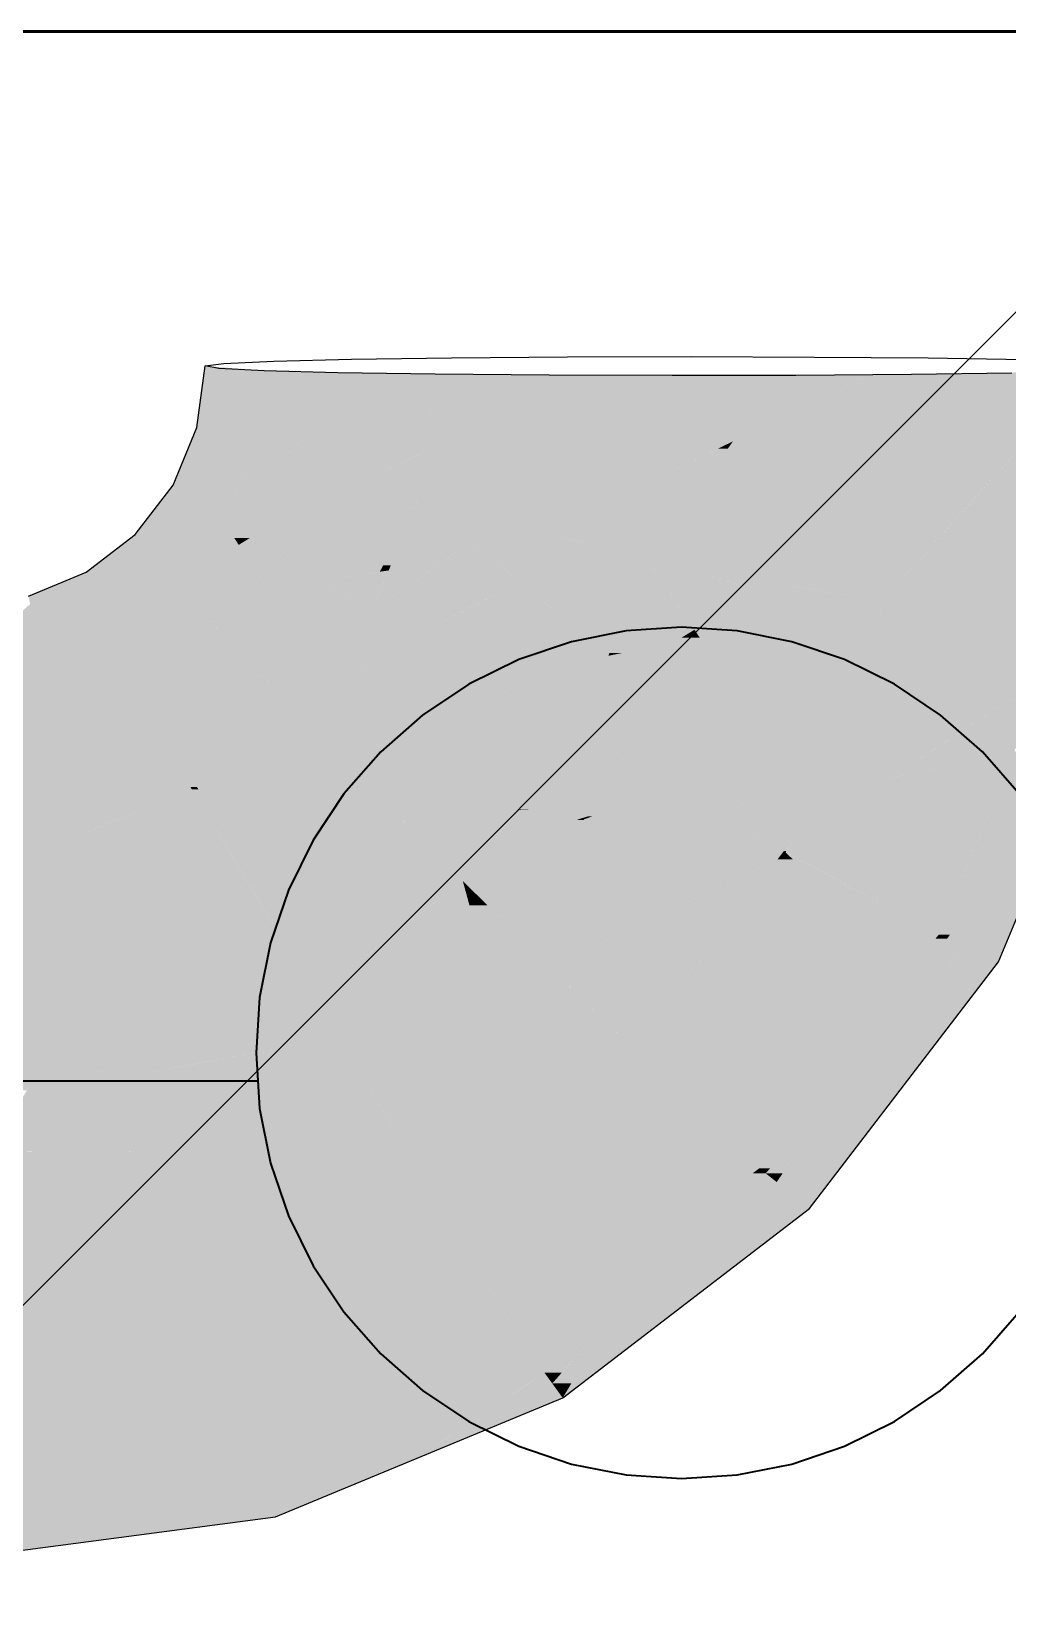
# Model space of a CAD drawing. Extents: x 0 to 756, y -25 to 420.
# Drawn here: x 183.144 to 184.292, y 269.692 to 271.533 of the extents above; entities that cross this region are included whole.
import ezdxf

# ---------------------------------------------------------------- set-up
doc = ezdxf.new("R2010")
doc.units = 0
doc.layers.get('0').update_dxf_attribs({"lineweight": 25})
for name, color, linetype, lineweight in [('A_Innenwand', 7, 'Continuous', 25), ('ALLGEMEIN03', 7, 'Continuous', 25), ('S_Einrichtung', 7, 'Continuous', 35), ('WAND_HOLZ_NICHT_TRAGEND', 7, 'Continuous', 13)]:
    doc.layers.add(name, color=color, linetype=linetype, lineweight=lineweight)
doc.layers.add('S_Schmutzwasser', color=7, linetype='Continuous', lineweight=35, true_color=0x808040)
doc.layers.add('S_Schmutzwasser-Shading', color=7, linetype='Continuous', lineweight=35, true_color=0x808040)

# ---------------------------------------------------------------- blocks, each defined once
blk = doc.blocks.new('Shading-A0T78OMXOY', base_point=(166.962, 269.9871))
at = {"layer": 'S_Schmutzwasser-Shading', "color": 59, "true_color": 0x4f4f27}
for points in [[(183.418, 271.1343), (183.3478, 271.1343), (183.3486, 271.1399)], [(183.4092, 271.0675), (183.3391, 271.0675), (183.418, 271.1343)], [(183.3391, 271.0675), (183.418, 271.1343), (183.3478, 271.1343)], [(183.4059, 271.0424), (183.3287, 271.0424), (183.3391, 271.0675)], [(183.4059, 271.0424), (183.4092, 271.0675), (183.3391, 271.0675)], [(183.3883, 271), (183.3111, 271), (183.4059, 271.0424)], [(183.3111, 271), (183.4059, 271.0424), (183.3287, 271.0424)], [(183.3705, 270.9568), (183.3883, 271), (183.3111, 271)], [(183.7474, 269.9572), (183.6534, 269.9572), (183.7257, 269.9871)], [(183.511, 269.8548), (183.4063, 269.8548), (183.7474, 269.9572)], [(183.4063, 269.8548), (183.7474, 269.9572), (183.6534, 269.9572)], [(183.5965, 269.8564), (183.5145, 269.8564), (183.7474, 269.9572)], [(183.7565, 269.9447), (183.7288, 269.9447), (183.7474, 269.9572)], [(183.5965, 269.8564), (183.7565, 269.9447), (183.7288, 269.9447)], [(183.7688, 269.9277), (183.7257, 269.9277), (183.7565, 269.9447)], [(183.5965, 269.8564), (183.7688, 269.9277), (183.7257, 269.9277)], [(183.4209, 269.8159), (183.1104, 269.8159), (183.4063, 269.8548)], [(183.4209, 269.8159), (183.511, 269.8548), (183.4063, 269.8548)], [(183.4987, 269.8159), (183.4209, 269.8159), (183.5965, 269.8564)], [(183.4209, 269.8159), (183.5965, 269.8564), (183.5145, 269.8564)], [(183.1155, 269.7763), (183.0663, 269.7763), (183.4209, 269.8159)], [(183.0663, 269.7763), (183.3917, 269.8126), (183.0856, 269.8126)], [(183.3917, 269.8126), (183.0856, 269.8126), (183.4209, 269.8159)], [(183.0856, 269.8126), (183.4209, 269.8159), (183.1104, 269.8159)], [(183.4314, 269.788), (183.2057, 269.788), (183.4209, 269.8159)], [(183.4314, 269.788), (183.4987, 269.8159), (183.4209, 269.8159)], [(183.2946, 269.77), (183.0668, 269.77), (183.4314, 269.788)], [(183.0668, 269.77), (183.4314, 269.788), (183.2057, 269.788)], [(183.0692, 269.7403), (183.2946, 269.77), (183.0668, 269.77)]]:
    blk.add_solid(points, dxfattribs=at)
at = {"layer": 'S_Schmutzwasser-Shading', "color": 47, "true_color": 0x6c6c36}
for points in [[(183.4059, 271.0424), (183.4465, 271.1198), (183.4161, 271.1198)], [(183.4465, 271.1198), (183.4161, 271.1198), (183.418, 271.1343)], [(183.4537, 271.1335), (183.4195, 271.1335), (183.418, 271.1343)], [(183.4465, 271.1198), (183.4537, 271.1335), (183.4195, 271.1335)], [(183.5039, 271.0906), (183.4312, 271.0906), (183.4465, 271.1198)], [(183.5357, 271.1198), (183.4465, 271.1198), (183.5485, 271.1316)], [(183.4465, 271.1198), (183.5485, 271.1316), (183.4527, 271.1316)], [(183.5039, 271.0906), (183.5357, 271.1198), (183.4465, 271.1198)], [(183.5485, 271.1316), (183.4527, 271.1316), (183.4537, 271.1335)], [(183.6136, 271.0906), (183.5039, 271.0906), (183.6188, 271.1301)], [(183.5039, 271.0906), (183.6188, 271.1301), (183.5469, 271.1301)], [(183.6188, 271.1301), (183.5469, 271.1301), (183.5485, 271.1316)], [(183.4514, 271.0424), (183.4059, 271.0424), (183.5039, 271.0906)], [(183.4059, 271.0424), (183.5039, 271.0906), (183.4312, 271.0906)], [(183.6068, 271.0383), (183.447, 271.0383), (183.5039, 271.0906)], [(183.6068, 271.0383), (183.6136, 271.0906), (183.5039, 271.0906)], [(183.4298, 271.0209), (183.397, 271.0209), (183.4059, 271.0424)], [(183.4404, 271.0323), (183.4514, 271.0424), (183.4059, 271.0424)], [(183.4404, 271.0323), (183.4172, 271.0323), (183.4059, 271.0424)], [(183.4298, 271.0209), (183.4404, 271.0323), (183.4172, 271.0323)], [(183.4788, 271.0209), (183.4298, 271.0209), (183.4404, 271.0323)], [(183.593, 271.0323), (183.4404, 271.0323), (183.6068, 271.0383)], [(183.4404, 271.0323), (183.6068, 271.0383), (183.447, 271.0383)], [(183.5319, 271.0052), (183.593, 271.0323), (183.4404, 271.0323)], [(183.6024, 271.0052), (183.5319, 271.0052), (183.6068, 271.0383)], [(183.3705, 270.9568), (183.4298, 271.0209), (183.397, 271.0209)], [(183.478, 270.9775), (183.3896, 270.9775), (183.4298, 271.0209)], [(183.4472, 271.0052), (183.4788, 271.0209), (183.4298, 271.0209)], [(183.5319, 271.0052), (183.4472, 271.0052), (183.4788, 271.0209)], [(183.478, 270.9775), (183.5319, 271.0052), (183.4472, 271.0052)], [(183.5998, 270.9852), (183.493, 270.9852), (183.5319, 271.0052)], [(183.5998, 270.9852), (183.6024, 271.0052), (183.5319, 271.0052)], [(183.438, 270.9568), (183.3705, 270.9568), (183.478, 270.9775)], [(183.3705, 270.9568), (183.478, 270.9775), (183.3896, 270.9775)], [(183.4803, 270.9379), (183.4013, 270.9379), (183.478, 270.9775)], [(183.5957, 270.9775), (183.478, 270.9775), (183.5998, 270.9852)], [(183.478, 270.9775), (183.5998, 270.9852), (183.493, 270.9852)], [(183.5578, 270.9056), (183.4821, 270.9056), (183.478, 270.9775)], [(183.5578, 270.9056), (183.5957, 270.9775), (183.478, 270.9775)], [(183.5668, 270.9056), (183.5578, 270.9056), (183.5998, 270.9852)], [(183.3881, 270.9297), (183.3496, 270.9297), (183.3705, 270.9568)], [(183.4013, 270.9379), (183.3828, 270.9379), (183.3705, 270.9568)], [(183.4013, 270.9379), (183.438, 270.9568), (183.3705, 270.9568)], [(183.3881, 270.9297), (183.4013, 270.9379), (183.3828, 270.9379)], [(183.4146, 270.9297), (183.3881, 270.9297), (183.4013, 270.9379)], [(183.4831, 270.8876), (183.4803, 270.9379), (183.4013, 270.9379)], [(183.4182, 270.8834), (183.3141, 270.8834), (183.3881, 270.9297)], [(183.3141, 270.8834), (183.3881, 270.9297), (183.3496, 270.9297)], [(183.4155, 270.8876), (183.4146, 270.9297), (183.3881, 270.9297)], [(183.4831, 270.8876), (183.4155, 270.8876), (183.4146, 270.9297)], [(183.4825, 270.8982), (183.5578, 270.9056), (183.4821, 270.9056)], [(183.5539, 270.8982), (183.4825, 270.8982), (183.5578, 270.9056)], [(183.4831, 270.8876), (183.5539, 270.8982), (183.4825, 270.8982)], [(183.5593, 270.8876), (183.4831, 270.8876), (183.5644, 270.8997)], [(183.5539, 270.8982), (183.5644, 270.8997), (183.5547, 270.8997)], [(183.5644, 270.8997), (183.5547, 270.8997), (183.5578, 270.9056)], [(183.5644, 270.8997), (183.5668, 270.9056), (183.5578, 270.9056)], [(183.3221, 270.8749), (183.4182, 270.8834), (183.3141, 270.8834)], [(183.4237, 270.8749), (183.3221, 270.8749), (183.4182, 270.8834)], [(183.4237, 270.8749), (183.4831, 270.8876), (183.4155, 270.8876)], [(183.5037, 270.8749), (183.4237, 270.8749), (183.4831, 270.8876)], [(183.5439, 270.8503), (183.5593, 270.8876), (183.4831, 270.8876)], [(183.3391, 270.8569), (183.4237, 270.8749), (183.3221, 270.8749)], [(183.4355, 270.8569), (183.3391, 270.8569), (183.4237, 270.8749)], [(183.4398, 270.8503), (183.5037, 270.8749), (183.4237, 270.8749)], [(183.5439, 270.8503), (183.4398, 270.8503), (183.5037, 270.8749)], [(183.4056, 270.7865), (183.4355, 270.8569), (183.3391, 270.8569)], [(183.4812, 270.7865), (183.4056, 270.7865), (183.4355, 270.8569)], [(183.4875, 270.7768), (183.5439, 270.8503), (183.4398, 270.8503)], [(183.4875, 270.7768), (183.4148, 270.7768), (183.4056, 270.7865)], [(183.4875, 270.7768), (183.4812, 270.7865), (183.4056, 270.7865)], [(183.4549, 270.7343), (183.4875, 270.7768), (183.4148, 270.7768)], [(183.8941, 270.2975), (183.7977, 270.2975), (183.8509, 270.3383)], [(183.9488, 270.2458), (183.7302, 270.2458), (183.8941, 270.2975)], [(183.7302, 270.2458), (183.8941, 270.2975), (183.7977, 270.2975)], [(183.9999, 270.1975), (183.6673, 270.1975), (183.7302, 270.2458)], [(183.9999, 270.1975), (183.9488, 270.2458), (183.7302, 270.2458)], [(183.9425, 270.1605), (183.6191, 270.1605), (183.9999, 270.1975)], [(183.6191, 270.1605), (183.9999, 270.1975), (183.6673, 270.1975)], [(183.8594, 270.0897), (183.8326, 270.0897), (183.9999, 270.1975)], [(183.6878, 270.0487), (183.3491, 270.0487), (183.6191, 270.1605)], [(183.7109, 270.0112), (183.9425, 270.1605), (183.6191, 270.1605)], [(183.7572, 270.0112), (183.7109, 270.0112), (183.8594, 270.0897)], [(183.7109, 270.0112), (183.8594, 270.0897), (183.8326, 270.0897)], [(183.3592, 270.0146), (183.09, 270.0146), (183.3491, 270.0487)], [(183.3602, 270.0112), (183.6878, 270.0487), (183.3491, 270.0487)], [(183.7109, 270.0112), (183.3602, 270.0112), (183.6878, 270.0487)], [(183.3873, 269.9191), (183.0629, 269.9191), (183.3592, 270.0146)], [(183.0629, 269.9191), (183.3592, 270.0146), (183.09, 270.0146)], [(183.3873, 269.9191), (183.7109, 270.0112), (183.3602, 270.0112)], [(183.7257, 269.9871), (183.6261, 269.9871), (183.7109, 270.0112)], [(183.7257, 269.9871), (183.7572, 270.0112), (183.7109, 270.0112)], [(183.5615, 269.9191), (183.3873, 269.9191), (183.7257, 269.9871)], [(183.3873, 269.9191), (183.7257, 269.9871), (183.6261, 269.9871)], [(183.3144, 269.9138), (183.0614, 269.9138), (183.3873, 269.9191)], [(183.0614, 269.9138), (183.3873, 269.9191), (183.0629, 269.9191)], [(183.0618, 269.8957), (183.3144, 269.9138), (183.0614, 269.9138)], [(183.3943, 269.8957), (183.0618, 269.8957), (183.3873, 269.9191)], [(183.4063, 269.8548), (183.5615, 269.9191), (183.3873, 269.9191)], [(183.0626, 269.8548), (183.3943, 269.8957), (183.0618, 269.8957)], [(183.4063, 269.8548), (183.0626, 269.8548), (183.3943, 269.8957)], [(183.0636, 269.8097), (183.4063, 269.8548), (183.0626, 269.8548)]]:
    blk.add_solid(points, dxfattribs=at)
at = {"layer": 'S_Schmutzwasser-Shading', "color": 57, "true_color": 0x7d7d3e}
for points in [[(183.6916, 271.0964), (183.6144, 271.0964), (183.6188, 271.1301)], [(183.7398, 271.1294), (183.6203, 271.1294), (183.6188, 271.1301)], [(183.6916, 271.0964), (183.7398, 271.1294), (183.6203, 271.1294)], [(183.8931, 271.0964), (183.6916, 271.0964), (183.8973, 271.1285)], [(183.6916, 271.0964), (183.8973, 271.1285), (183.7385, 271.1285)], [(183.8973, 271.1285), (183.7385, 271.1285), (183.7398, 271.1294)], [(183.8173, 271.0383), (183.6068, 271.0383), (183.6916, 271.0964)], [(183.6068, 271.0383), (183.6916, 271.0964), (183.6144, 271.0964)], [(183.8815, 271.0086), (183.8931, 271.0964), (183.6916, 271.0964)], [(183.8815, 271.0086), (183.6028, 271.0086), (183.8173, 271.0383)], [(183.6028, 271.0086), (183.8173, 271.0383), (183.6068, 271.0383)], [(183.8121, 270.9852), (183.5998, 270.9852), (183.8815, 271.0086)], [(183.5998, 270.9852), (183.8815, 271.0086), (183.6028, 271.0086)], [(183.8755, 270.9629), (183.7459, 270.9629), (183.8815, 271.0086)], [(183.6615, 270.9337), (183.5784, 270.9337), (183.5998, 270.9852)], [(183.7166, 270.953), (183.8121, 270.9852), (183.5998, 270.9852)], [(183.7166, 270.953), (183.6384, 270.953), (183.5998, 270.9852)], [(183.6615, 270.9337), (183.7166, 270.953), (183.6384, 270.953)], [(183.7867, 270.9337), (183.6615, 270.9337), (183.7166, 270.953)], [(183.8535, 270.953), (183.7166, 270.953), (183.8755, 270.9629)], [(183.7166, 270.953), (183.8755, 270.9629), (183.7459, 270.9629)], [(183.8015, 270.9297), (183.8535, 270.953), (183.7166, 270.953)], [(183.8711, 270.9297), (183.8015, 270.9297), (183.8755, 270.9629)], [(183.5644, 270.8997), (183.6615, 270.9337), (183.5784, 270.9337)], [(183.7183, 270.8863), (183.5947, 270.8863), (183.6615, 270.9337)], [(183.6321, 270.9129), (183.602, 270.9129), (183.6615, 270.9337)], [(183.6664, 270.9297), (183.7867, 270.9337), (183.6615, 270.9337)], [(183.8015, 270.9297), (183.6664, 270.9297), (183.7867, 270.9337)], [(183.7183, 270.8863), (183.8015, 270.9297), (183.6664, 270.9297)], [(183.8687, 270.9112), (183.766, 270.9112), (183.8015, 270.9297)], [(183.8687, 270.9112), (183.8711, 270.9297), (183.8015, 270.9297)], [(183.5439, 270.8503), (183.6321, 270.9129), (183.602, 270.9129)], [(183.5439, 270.8503), (183.5898, 270.8997), (183.5644, 270.8997)], [(183.5898, 270.8997), (183.5644, 270.8997), (183.602, 270.9129)], [(183.8584, 270.8863), (183.7183, 270.8863), (183.8687, 270.9112)], [(183.7183, 270.8863), (183.8687, 270.9112), (183.766, 270.9112)], [(183.8865, 270.8848), (183.8577, 270.8848), (183.8687, 270.9112)], [(183.8974, 270.9037), (183.8738, 270.9037), (183.8687, 270.9112)], [(183.8865, 270.8848), (183.8974, 270.9037), (183.8738, 270.9037)], [(183.9696, 270.8848), (183.8865, 270.8848), (183.8974, 270.9037)], [(183.6491, 270.8503), (183.5439, 270.8503), (183.7183, 270.8863)], [(183.5439, 270.8503), (183.7183, 270.8863), (183.5947, 270.8863)], [(183.7786, 270.836), (183.6218, 270.836), (183.7183, 270.8863)], [(183.8224, 270.7995), (183.8584, 270.8863), (183.7183, 270.8863)], [(183.8392, 270.8028), (183.8238, 270.8028), (183.8865, 270.8848)], [(183.8238, 270.8028), (183.8865, 270.8848), (183.8577, 270.8848)], [(183.9236, 270.83), (183.8549, 270.83), (183.8865, 270.8848)], [(183.8919, 270.8769), (183.9696, 270.8848), (183.8865, 270.8848)], [(183.9998, 270.8769), (183.8919, 270.8769), (183.9696, 270.8848)], [(183.9236, 270.83), (183.9998, 270.8769), (183.8919, 270.8769)], [(184.0925, 270.8527), (183.9604, 270.8527), (183.9998, 270.8769)], [(183.5743, 270.8093), (183.5124, 270.8093), (183.5439, 270.8503)], [(183.5933, 270.8212), (183.5654, 270.8212), (183.5439, 270.8503)], [(183.6218, 270.836), (183.5681, 270.836), (183.5439, 270.8503)], [(183.6218, 270.836), (183.6491, 270.8503), (183.5439, 270.8503)], [(183.9775, 270.83), (183.9236, 270.83), (184.0925, 270.8527)], [(183.9236, 270.83), (184.0925, 270.8527), (183.9604, 270.8527)], [(184.0241, 270.8207), (183.9299, 270.8207), (184.0471, 270.8438)], [(183.9839, 270.7805), (184.0791, 270.8438), (184.0471, 270.8438)], [(184.0791, 270.8438), (184.0471, 270.8438), (184.0925, 270.8527)], [(184.1406, 270.8401), (184.0736, 270.8401), (184.0925, 270.8527)], [(183.5933, 270.8212), (183.6218, 270.836), (183.5681, 270.836)], [(183.7033, 270.8212), (183.5933, 270.8212), (183.6218, 270.836)], [(183.8224, 270.7995), (183.7786, 270.836), (183.6218, 270.836)], [(183.8983, 270.8145), (183.8459, 270.8145), (183.9236, 270.83)], [(183.8459, 270.8145), (183.9236, 270.83), (183.8549, 270.83)], [(183.9299, 270.8207), (183.9084, 270.8207), (183.9236, 270.83)], [(183.9299, 270.8207), (183.9775, 270.83), (183.9236, 270.83)], [(184.1159, 270.7805), (183.9839, 270.7805), (184.1406, 270.8401)], [(183.9839, 270.7805), (184.1406, 270.8401), (184.0736, 270.8401)], [(183.5273, 270.7798), (183.4898, 270.7798), (183.5743, 270.8093)], [(183.4898, 270.7798), (183.5743, 270.8093), (183.5124, 270.8093)], [(183.5926, 270.7846), (183.535, 270.7846), (183.5743, 270.8093)], [(183.5743, 270.8093), (183.5933, 270.8212), (183.5654, 270.8212)], [(183.6136, 270.8093), (183.5743, 270.8093), (183.5933, 270.8212)], [(183.5895, 270.7887), (183.6136, 270.8093), (183.5743, 270.8093)], [(183.6486, 270.7887), (183.5895, 270.7887), (183.6136, 270.8093)], [(183.6302, 270.7995), (183.7033, 270.8212), (183.5933, 270.8212)], [(183.8224, 270.7995), (183.6302, 270.7995), (183.7033, 270.8212)], [(183.8473, 270.7569), (183.8048, 270.7569), (183.9219, 270.8145)], [(183.8048, 270.7569), (183.9219, 270.8145), (183.8983, 270.8145)], [(183.874, 270.7995), (183.8224, 270.7995), (183.8983, 270.8145)], [(183.8392, 270.8028), (183.8983, 270.8145), (183.8459, 270.8145)], [(183.968, 270.7646), (183.8572, 270.7646), (183.9299, 270.8207)], [(183.9219, 270.8145), (183.8983, 270.8145), (183.9299, 270.8207)], [(183.8983, 270.8145), (183.9299, 270.8207), (183.9084, 270.8207)], [(183.9839, 270.7805), (183.9571, 270.7805), (183.9299, 270.8207)], [(183.9839, 270.7805), (184.0241, 270.8207), (183.9299, 270.8207)], [(183.5926, 270.7846), (183.6486, 270.7887), (183.5895, 270.7887)], [(183.6556, 270.7846), (183.5926, 270.7846), (183.6486, 270.7887)], [(183.6486, 270.7887), (183.8224, 270.7995), (183.6302, 270.7995)], [(183.818, 270.7887), (183.6486, 270.7887), (183.8224, 270.7995)], [(183.7027, 270.7569), (183.818, 270.7887), (183.6486, 270.7887)], [(183.8048, 270.7569), (183.7027, 270.7569), (183.818, 270.7887)], [(183.8048, 270.7569), (183.874, 270.7995), (183.8224, 270.7995)], [(183.8224, 270.7995), (183.8392, 270.8028), (183.8238, 270.8028)], [(183.6299, 270.7343), (183.4549, 270.7343), (183.5926, 270.7846)], [(183.4549, 270.7343), (183.5794, 270.7798), (183.5273, 270.7798)], [(183.4549, 270.7343), (183.5226, 270.7768), (183.4875, 270.7768)], [(183.5226, 270.7768), (183.4875, 270.7768), (183.5273, 270.7798)], [(183.4875, 270.7768), (183.5273, 270.7798), (183.4898, 270.7798)], [(183.5794, 270.7798), (183.5273, 270.7798), (183.5926, 270.7846)], [(183.5273, 270.7798), (183.5926, 270.7846), (183.535, 270.7846)], [(183.6227, 270.744), (183.6556, 270.7846), (183.5926, 270.7846)], [(183.7246, 270.744), (183.6227, 270.744), (183.6556, 270.7846)], [(183.968, 270.7646), (183.9839, 270.7805), (183.9571, 270.7805)], [(184.0053, 270.7646), (183.968, 270.7646), (183.9839, 270.7805)], [(184.0848, 270.7054), (184.1159, 270.7805), (183.9839, 270.7805)], [(183.7246, 270.744), (183.8048, 270.7569), (183.7027, 270.7569)], [(183.7994, 270.744), (183.7246, 270.744), (183.8048, 270.7569)], [(183.9121, 270.7087), (183.7848, 270.7087), (183.968, 270.7646)], [(183.7848, 270.7087), (183.968, 270.7646), (183.8572, 270.7646)], [(183.7848, 270.7087), (183.8473, 270.7569), (183.8048, 270.7569)], [(184.0226, 270.6838), (183.8872, 270.6838), (183.968, 270.7646)], [(184.008, 270.7054), (184.0053, 270.7646), (183.968, 270.7646)], [(184.0848, 270.7054), (184.008, 270.7054), (184.0053, 270.7646)], [(183.4952, 270.6934), (183.4016, 270.6934), (183.4549, 270.7343)], [(183.5299, 270.701), (183.4877, 270.701), (183.4549, 270.7343)], [(183.4766, 270.7247), (183.6299, 270.7343), (183.4549, 270.7343)], [(183.637, 270.7247), (183.4766, 270.7247), (183.6299, 270.7343)], [(183.637, 270.7247), (183.7246, 270.744), (183.6227, 270.744)], [(183.7576, 270.7247), (183.637, 270.7247), (183.7246, 270.744)], [(183.7848, 270.7087), (183.7994, 270.744), (183.7246, 270.744)], [(183.5299, 270.701), (183.637, 270.7247), (183.4766, 270.7247)], [(183.6546, 270.701), (183.5299, 270.701), (183.637, 270.7247)], [(183.6489, 270.7087), (183.7576, 270.7247), (183.637, 270.7247)], [(183.7848, 270.7087), (183.6489, 270.7087), (183.7576, 270.7247)], [(183.5425, 270.6454), (183.339, 270.6454), (183.4952, 270.6934)], [(183.339, 270.6454), (183.4952, 270.6934), (183.4016, 270.6934)], [(183.4952, 270.6934), (183.5299, 270.701), (183.4877, 270.701)], [(183.5472, 270.6934), (183.4952, 270.6934), (183.5299, 270.701)], [(183.5578, 270.6299), (183.5472, 270.6934), (183.4952, 270.6934)], [(183.7157, 270.6187), (183.6546, 270.701), (183.5299, 270.701)], [(183.6905, 270.6299), (183.5578, 270.6299), (183.5472, 270.6934)], [(183.7157, 270.6187), (183.7848, 270.7087), (183.6489, 270.7087)], [(183.7361, 270.6196), (183.7164, 270.6196), (183.8106, 270.694)], [(183.7164, 270.6196), (183.8106, 270.694), (183.7735, 270.694)], [(183.8106, 270.694), (183.7735, 270.694), (183.7848, 270.7087)], [(183.866, 270.6626), (183.7792, 270.6626), (183.8106, 270.694)], [(183.8849, 270.6815), (183.8327, 270.6815), (183.7848, 270.7087)], [(183.8849, 270.6815), (183.9121, 270.7087), (183.7848, 270.7087)], [(184.0226, 270.6838), (184.0848, 270.7054), (184.008, 270.7054)], [(184.0758, 270.6838), (184.0226, 270.6838), (184.0848, 270.7054)], [(183.866, 270.6626), (183.8849, 270.6815), (183.8327, 270.6815)], [(183.9543, 270.6626), (183.866, 270.6626), (183.8849, 270.6815)], [(184.0161, 270.6815), (183.8849, 270.6815), (184.0226, 270.6838)], [(183.8849, 270.6815), (184.0226, 270.6838), (183.8872, 270.6838)], [(183.9586, 270.6614), (184.0161, 270.6815), (183.8849, 270.6815)], [(184.0378, 270.6614), (183.9586, 270.6614), (184.0226, 270.6838)], [(184.0556, 270.635), (184.0758, 270.6838), (184.0226, 270.6838)], [(183.8145, 270.6231), (183.7397, 270.6231), (183.866, 270.6626)], [(183.7397, 270.6231), (183.866, 270.6626), (183.7792, 270.6626)], [(183.9024, 270.6419), (183.839, 270.6419), (183.866, 270.6626)], [(183.868, 270.6614), (183.9543, 270.6626), (183.866, 270.6626)], [(183.9586, 270.6614), (183.868, 270.6614), (183.9543, 270.6626)], [(183.9024, 270.6419), (183.9586, 270.6614), (183.868, 270.6614)], [(184.0304, 270.6419), (183.9024, 270.6419), (183.9586, 270.6614)], [(184.0556, 270.635), (184.0378, 270.6614), (183.9586, 270.6614)], [(183.3613, 270.5951), (183.2177, 270.5951), (183.3326, 270.6428)], [(183.3405, 270.6428), (183.3326, 270.6428), (183.339, 270.6454)], [(183.3407, 270.6424), (183.3328, 270.6424), (183.3326, 270.6428)], [(183.3407, 270.6424), (183.3405, 270.6428), (183.3326, 270.6428)], [(183.3611, 270.5953), (183.3407, 270.6424), (183.3328, 270.6424)], [(183.3407, 270.6424), (183.5425, 270.6454), (183.339, 270.6454)], [(183.5454, 270.6424), (183.3407, 270.6424), (183.5425, 270.6454)], [(183.3674, 270.5953), (183.3611, 270.5953), (183.3407, 270.6424)], [(183.5578, 270.6299), (183.3478, 270.6299), (183.3407, 270.6424)], [(183.5578, 270.6299), (183.5454, 270.6424), (183.3407, 270.6424)], [(183.8439, 270.6244), (183.8162, 270.6244), (183.9024, 270.6419)], [(183.8162, 270.6244), (183.9024, 270.6419), (183.839, 270.6419)], [(183.9268, 270.6281), (183.8562, 270.6281), (183.9024, 270.6419)], [(183.9145, 270.635), (184.0304, 270.6419), (183.9024, 270.6419)], [(184.0556, 270.635), (183.9145, 270.635), (184.0304, 270.6419)], [(183.3674, 270.5953), (183.5578, 270.6299), (183.3478, 270.6299)], [(183.5918, 270.5953), (183.3674, 270.5953), (183.5578, 270.6299)], [(183.7157, 270.6187), (183.5688, 270.6187), (183.5578, 270.6299)], [(183.7157, 270.6187), (183.6905, 270.6299), (183.5578, 270.6299)], [(183.8249, 270.6187), (183.7157, 270.6187), (183.8439, 270.6244)], [(183.7157, 270.6187), (183.7361, 270.6196), (183.7164, 270.6196)], [(183.7361, 270.6196), (183.8145, 270.6231), (183.7397, 270.6231)], [(183.8037, 270.6108), (183.7985, 270.6108), (183.8439, 270.6244)], [(183.9597, 270.6094), (183.7996, 270.6094), (183.9333, 270.6244)], [(183.7996, 270.6094), (183.9333, 270.6244), (183.8439, 270.6244)], [(183.8145, 270.6231), (183.8439, 270.6244), (183.8162, 270.6244)], [(183.9333, 270.6244), (183.8439, 270.6244), (183.9268, 270.6281)], [(183.8439, 270.6244), (183.9268, 270.6281), (183.8562, 270.6281)], [(183.9268, 270.6281), (184.0556, 270.635), (183.9145, 270.635)], [(183.984, 270.6281), (183.9268, 270.6281), (183.9884, 270.6314)], [(183.9597, 270.6094), (183.984, 270.6281), (183.9268, 270.6281)], [(184.045, 270.6094), (183.9597, 270.6094), (184.0541, 270.6314)], [(183.9597, 270.6094), (184.0541, 270.6314), (183.9884, 270.6314)], [(184.0541, 270.6314), (183.9884, 270.6314), (184.0556, 270.635)], [(183.6023, 270.5847), (183.7157, 270.6187), (183.5688, 270.6187)], [(183.6896, 270.5847), (183.6023, 270.5847), (183.7157, 270.6187)], [(183.7063, 270.54), (183.661, 270.54), (183.7932, 270.6067)], [(183.661, 270.54), (183.7932, 270.6067), (183.7861, 270.6067)], [(183.729, 270.5762), (183.6832, 270.5762), (183.7877, 270.6075)], [(183.6832, 270.5762), (183.7877, 270.6075), (183.7072, 270.6075)], [(183.7877, 270.6075), (183.7072, 270.6075), (183.7157, 270.6187)], [(183.7877, 270.6075), (183.8249, 270.6187), (183.7157, 270.6187)], [(183.9209, 270.5869), (183.7674, 270.5869), (183.7932, 270.6067)], [(183.7932, 270.6067), (183.7861, 270.6067), (183.7877, 270.6075)], [(183.7942, 270.6075), (183.7877, 270.6075), (183.7944, 270.6076)], [(183.7877, 270.6075), (183.7944, 270.6076), (183.788, 270.6076)], [(183.7932, 270.6067), (183.7942, 270.6075), (183.7877, 270.6075)], [(183.7944, 270.6076), (183.788, 270.6076), (183.7985, 270.6108)], [(183.9551, 270.6067), (183.7932, 270.6067), (183.9567, 270.6076)], [(183.7932, 270.6067), (183.9567, 270.6076), (183.7944, 270.6076)], [(183.9209, 270.5869), (183.9551, 270.6067), (183.7932, 270.6067)], [(183.7944, 270.6076), (183.8037, 270.6108), (183.7985, 270.6108)], [(183.9567, 270.6076), (183.7944, 270.6076), (183.9597, 270.6094)], [(183.7944, 270.6076), (183.9597, 270.6094), (183.7996, 270.6094)], [(183.9993, 270.5869), (183.9209, 270.5869), (183.9597, 270.6094)], [(184.0288, 270.5702), (184.045, 270.6094), (183.9597, 270.6094)], [(183.3646, 270.5895), (183.204, 270.5895), (183.3613, 270.5951)], [(183.204, 270.5895), (183.3613, 270.5951), (183.2177, 270.5951)], [(183.2532, 270.4014), (183.3646, 270.5895), (183.204, 270.5895)], [(183.4776, 270.4014), (183.2532, 270.4014), (183.3646, 270.5895)], [(183.3613, 270.5951), (183.3674, 270.5953), (183.3611, 270.5953)], [(183.3676, 270.5951), (183.3613, 270.5951), (183.3674, 270.5953)], [(183.4776, 270.4014), (183.3676, 270.5951), (183.3613, 270.5951)], [(183.6023, 270.5847), (183.3735, 270.5847), (183.3674, 270.5953)], [(183.6023, 270.5847), (183.5918, 270.5953), (183.3674, 270.5953)], [(183.4018, 270.5349), (183.6023, 270.5847), (183.3735, 270.5847)], [(183.6514, 270.5349), (183.4018, 270.5349), (183.6023, 270.5847)], [(183.6832, 270.5762), (183.6106, 270.5762), (183.6023, 270.5847)], [(183.6832, 270.5762), (183.6896, 270.5847), (183.6023, 270.5847)], [(183.8655, 270.5549), (183.7257, 270.5549), (183.9209, 270.5869)], [(183.7257, 270.5549), (183.9209, 270.5869), (183.7674, 270.5869)], [(184.0288, 270.5702), (183.8919, 270.5702), (183.9209, 270.5869)], [(184.0288, 270.5702), (183.9993, 270.5869), (183.9209, 270.5869)], [(183.6514, 270.5349), (183.6832, 270.5762), (183.6106, 270.5762)], [(183.6514, 270.5349), (183.729, 270.5762), (183.6832, 270.5762)], [(183.8655, 270.5549), (184.0288, 270.5702), (183.8919, 270.5702)], [(183.9816, 270.5549), (183.8655, 270.5549), (184.0288, 270.5702)], [(184.0213, 270.5604), (183.9986, 270.5604), (184.0288, 270.5702)], [(183.8398, 270.54), (183.7063, 270.54), (183.8655, 270.5549)], [(183.7063, 270.54), (183.8655, 270.5549), (183.7257, 270.5549)], [(183.8293, 270.4695), (183.7178, 270.4695), (184.0213, 270.5604)], [(183.7178, 270.4695), (184.0213, 270.5604), (183.9986, 270.5604)], [(183.7178, 270.4695), (183.9816, 270.5549), (183.8655, 270.5549)], [(183.9241, 270.4338), (183.754, 270.4338), (184.0213, 270.5604)], [(183.4776, 270.4014), (183.6514, 270.5349), (183.4018, 270.5349)], [(183.6592, 270.5063), (183.6143, 270.5063), (183.6514, 270.5349)], [(183.6996, 270.5349), (183.6514, 270.5349), (183.7063, 270.54)], [(183.6514, 270.5349), (183.7063, 270.54), (183.661, 270.54)], [(183.6725, 270.5141), (183.6571, 270.5141), (183.6514, 270.5349)], [(183.6725, 270.5141), (183.6996, 270.5349), (183.6514, 270.5349)], [(183.795, 270.5141), (183.6725, 270.5141), (183.8398, 270.54)], [(183.6725, 270.5141), (183.8398, 270.54), (183.7063, 270.54)], [(183.6592, 270.5063), (183.6725, 270.5141), (183.6571, 270.5141)], [(183.6804, 270.5063), (183.6592, 270.5063), (183.6725, 270.5141)], [(183.7178, 270.4695), (183.795, 270.5141), (183.6725, 270.5141)], [(183.4776, 270.4014), (183.6592, 270.5063), (183.6143, 270.5063)], [(183.6742, 270.4514), (183.564, 270.4514), (183.6592, 270.5063)], [(183.6692, 270.4695), (183.6804, 270.5063), (183.6592, 270.5063)], [(183.7178, 270.4695), (183.6692, 270.4695), (183.6804, 270.5063)], [(183.6742, 270.4514), (183.7178, 270.4695), (183.6692, 270.4695)], [(183.7362, 270.4514), (183.6742, 270.4514), (183.7178, 270.4695)], [(183.754, 270.4338), (183.8293, 270.4695), (183.7178, 270.4695)], [(183.5539, 270.4014), (183.4776, 270.4014), (183.6742, 270.4514)], [(183.4776, 270.4014), (183.6742, 270.4514), (183.564, 270.4514)], [(183.6851, 270.4112), (183.5775, 270.4112), (183.6742, 270.4514)], [(183.679, 270.4338), (183.7362, 270.4514), (183.6742, 270.4514)], [(183.754, 270.4338), (183.679, 270.4338), (183.7362, 270.4514)], [(183.6851, 270.4112), (183.754, 270.4338), (183.679, 270.4338)], [(183.7769, 270.4112), (183.6851, 270.4112), (183.754, 270.4338)], [(183.8509, 270.3383), (183.9241, 270.4338), (183.754, 270.4338)], [(183.2751, 270.3176), (183.4776, 270.4014), (183.2532, 270.4014)], [(183.4925, 270.3759), (183.416, 270.3759), (183.4776, 270.4014)], [(183.4925, 270.3759), (183.5539, 270.4014), (183.4776, 270.4014)], [(183.5775, 270.3759), (183.4925, 270.3759), (183.6851, 270.4112)], [(183.4925, 270.3759), (183.6851, 270.4112), (183.5775, 270.4112)], [(183.7011, 270.3526), (183.5062, 270.3526), (183.6851, 270.4112)], [(183.705, 270.3383), (183.7769, 270.4112), (183.6851, 270.4112)], [(183.8509, 270.3383), (183.705, 270.3383), (183.7769, 270.4112)], [(183.2751, 270.3176), (183.4925, 270.3759), (183.416, 270.3759)], [(183.5062, 270.3526), (183.4056, 270.3526), (183.4925, 270.3759)], [(183.5062, 270.3526), (183.5775, 270.3759), (183.4925, 270.3759)], [(183.3244, 270.3176), (183.2751, 270.3176), (183.5062, 270.3526)], [(183.2751, 270.3176), (183.5062, 270.3526), (183.4056, 270.3526)], [(183.5321, 270.3085), (183.2776, 270.3085), (183.5062, 270.3526)], [(183.569, 270.2458), (183.7011, 270.3526), (183.5062, 270.3526)], [(183.7302, 270.2458), (183.569, 270.2458), (183.7011, 270.3526)], [(183.7302, 270.2458), (183.8509, 270.3383), (183.705, 270.3383)], [(183.2799, 270.3002), (183.146, 270.3002), (183.2776, 270.3085)], [(183.1532, 270.3006), (183.1463, 270.3006), (183.2776, 270.3085)], [(183.1463, 270.3006), (183.2776, 270.3085), (183.2064, 270.3085)], [(183.2776, 270.3085), (183.2064, 270.3085), (183.2751, 270.3176)], [(183.2776, 270.3085), (183.3244, 270.3176), (183.2751, 270.3176)], [(183.2991, 270.2304), (183.5321, 270.3085), (183.2776, 270.3085)], [(183.578, 270.2304), (183.2991, 270.2304), (183.5321, 270.3085)], [(183.1392, 270.289), (183.0578, 270.289), (183.1463, 270.3006)], [(183.3027, 270.2173), (183.0961, 270.2173), (183.2799, 270.3002)], [(183.0961, 270.2173), (183.2799, 270.3002), (183.146, 270.3002)], [(183.146, 270.3002), (183.1532, 270.3006), (183.1463, 270.3006)], [(183.578, 270.2304), (183.7302, 270.2458), (183.569, 270.2458)], [(183.7102, 270.2304), (183.578, 270.2304), (183.7302, 270.2458)], [(183.3029, 270.2166), (183.0582, 270.2166), (183.0582, 270.2174)], [(183.0592, 270.0487), (183.3029, 270.2166), (183.0582, 270.2166)], [(183.3491, 270.0487), (183.0592, 270.0487), (183.3029, 270.2166)], [(183.3029, 270.2166), (183.3027, 270.2173), (183.0961, 270.2173)], [(183.3029, 270.2166), (183.578, 270.2304), (183.2991, 270.2304)], [(183.5861, 270.2166), (183.3029, 270.2166), (183.578, 270.2304)], [(183.3183, 270.1605), (183.5861, 270.2166), (183.3029, 270.2166)], [(183.6191, 270.1605), (183.3183, 270.1605), (183.5861, 270.2166)], [(183.6191, 270.1605), (183.7102, 270.2304), (183.578, 270.2304)], [(183.3491, 270.0487), (183.6191, 270.1605), (183.3183, 270.1605)], [(183.0594, 270.0105), (183.3491, 270.0487), (183.0592, 270.0487)]]:
    blk.add_solid(points, dxfattribs=at)
at = {"layer": 'S_Schmutzwasser-Shading', "color": 57, "true_color": 0x7e7e3f}
for points in [[(183.9689, 271.0514), (183.8871, 271.0514), (183.8973, 271.1285)], [(184.1267, 271.1285), (183.8973, 271.1285), (184.129, 271.1296)], [(183.9689, 271.0514), (184.1267, 271.1285), (183.8973, 271.1285)], [(184.1684, 271.0514), (183.9689, 271.0514), (184.1787, 271.1296)], [(183.9689, 271.0514), (184.1787, 271.1296), (184.129, 271.1296)], [(184.1787, 271.1296), (184.129, 271.1296), (184.1787, 271.1299)], [(183.8815, 271.0086), (183.9689, 271.0514), (183.8871, 271.0514)], [(184.0802, 270.9315), (183.8832, 270.9315), (183.9689, 271.0514)], [(183.9626, 271.0426), (183.951, 271.0426), (183.9689, 271.0514)], [(184.1597, 270.9853), (184.0302, 270.9853), (183.9689, 271.0514)], [(184.1597, 270.9853), (184.1684, 271.0514), (183.9689, 271.0514)], [(183.9057, 270.9629), (183.8755, 270.9629), (183.9626, 271.0426)], [(183.8755, 270.9629), (183.9626, 271.0426), (183.951, 271.0426)], [(183.9188, 271.0086), (183.8815, 271.0086), (183.951, 271.0426)], [(183.8755, 270.9629), (183.9188, 271.0086), (183.8815, 271.0086)], [(184.0802, 270.9315), (184.1597, 270.9853), (184.0302, 270.9853)], [(184.1526, 270.9315), (184.0802, 270.9315), (184.1597, 270.9853)], [(183.8687, 270.9112), (183.9057, 270.9629), (183.8755, 270.9629)], [(184.0503, 270.9112), (183.8687, 270.9112), (184.0802, 270.9315)], [(183.8687, 270.9112), (184.0802, 270.9315), (183.8832, 270.9315)], [(184.1225, 270.886), (184.0131, 270.886), (184.0802, 270.9315)], [(184.1436, 270.8632), (184.1526, 270.9315), (184.0802, 270.9315)], [(184.0131, 270.886), (183.9652, 270.886), (183.8687, 270.9112)], [(184.0131, 270.886), (184.0503, 270.9112), (183.8687, 270.9112)], [(183.9998, 270.8769), (184.0131, 270.886), (183.9652, 270.886)], [(184.0649, 270.8769), (183.9998, 270.8769), (184.0131, 270.886)], [(184.1436, 270.8632), (184.1225, 270.886), (184.0131, 270.886)], [(184.0523, 270.8632), (184.0649, 270.8769), (183.9998, 270.8769)], [(184.1436, 270.8632), (184.0523, 270.8632), (184.0649, 270.8769)], [(184.0925, 270.8527), (184.1436, 270.8632), (184.0523, 270.8632)], [(184.1422, 270.8527), (184.0925, 270.8527), (184.1436, 270.8632)], [(184.1406, 270.8401), (184.1422, 270.8527), (184.0925, 270.8527)], [(183.2002, 270.5704), (183.0592, 270.5704), (183.204, 270.5895)], [(183.2751, 270.3176), (183.1496, 270.3176), (183.204, 270.5895)], [(183.1463, 270.3006), (183.0578, 270.3006), (183.2002, 270.5704)], [(183.0578, 270.3006), (183.2002, 270.5704), (183.0592, 270.5704)], [(183.1463, 270.3006), (183.2751, 270.3176), (183.1496, 270.3176)], [(183.0578, 270.2946), (183.1463, 270.3006), (183.0578, 270.3006)], [(183.1004, 270.2946), (183.0578, 270.2946), (183.1463, 270.3006)]]:
    blk.add_solid(points, dxfattribs=at)
at = {"layer": 'S_Schmutzwasser-Shading', "color": 47, "true_color": 0x6d6d36}
for points in [[(184.2537, 270.9853), (184.1597, 270.9853), (184.3857, 271.1317)], [(184.1597, 270.9853), (184.3857, 271.1317), (184.2724, 271.1317)], [(184.1597, 270.9853), (184.271, 271.1299), (184.1787, 271.1299)], [(184.271, 271.1299), (184.1787, 271.1299), (184.2724, 271.1317)], [(184.3636, 270.9506), (184.2225, 270.9506), (184.3877, 271.1339)], [(184.3857, 271.1317), (184.2724, 271.1317), (184.3877, 271.1339)], [(184.1436, 270.8632), (184.2537, 270.9853), (184.1597, 270.9853)], [(184.2762, 270.8632), (184.1436, 270.8632), (184.3636, 270.9506)], [(184.1436, 270.8632), (184.3636, 270.9506), (184.2225, 270.9506)], [(184.3462, 270.8181), (184.2312, 270.8181), (184.3636, 270.9506)], [(183.3391, 270.8569), (183.2795, 270.8569), (183.3141, 270.8834)], [(184.2531, 270.8401), (184.1406, 270.8401), (184.2762, 270.8632)], [(184.1406, 270.8401), (184.2762, 270.8632), (184.1436, 270.8632)], [(183.3673, 270.827), (183.2406, 270.827), (183.3391, 270.8569)], [(183.2406, 270.827), (183.3391, 270.8569), (183.2795, 270.8569)], [(183.2567, 270.7947), (183.1626, 270.7947), (183.2406, 270.827)], [(183.2581, 270.7947), (183.2567, 270.7947), (183.2406, 270.827)], [(183.2581, 270.7947), (183.3673, 270.827), (183.2406, 270.827)], [(183.3979, 270.7947), (183.2581, 270.7947), (183.3673, 270.827)], [(184.2312, 270.8181), (184.1315, 270.8181), (184.1406, 270.8401)], [(184.2312, 270.8181), (184.2531, 270.8401), (184.1406, 270.8401)], [(184.0848, 270.7054), (184.2312, 270.8181), (184.1315, 270.8181)], [(184.3426, 270.7911), (184.1961, 270.7911), (184.2312, 270.8181)], [(184.3426, 270.7911), (184.3462, 270.8181), (184.2312, 270.8181)], [(183.1579, 270.7794), (183.0632, 270.7794), (183.155, 270.7915)], [(183.2583, 270.7915), (183.155, 270.7915), (183.2567, 270.7947)], [(183.155, 270.7915), (183.2567, 270.7947), (183.1626, 270.7947)], [(183.1858, 270.6646), (183.2583, 270.7915), (183.155, 270.7915)], [(183.3217, 270.6646), (183.1858, 270.6646), (183.2583, 270.7915)], [(183.3313, 270.6454), (183.2581, 270.7947), (183.2567, 270.7947)], [(183.2581, 270.7947), (183.2567, 270.7947), (183.2581, 270.7947)], [(183.2567, 270.7947), (183.2581, 270.7947), (183.2567, 270.7947)], [(183.339, 270.6454), (183.3313, 270.6454), (183.2581, 270.7947)], [(183.4056, 270.7865), (183.2625, 270.7865), (183.2581, 270.7947)], [(183.4056, 270.7865), (183.3979, 270.7947), (183.2581, 270.7947)], [(183.2908, 270.7343), (183.4056, 270.7865), (183.2625, 270.7865)], [(183.4549, 270.7343), (183.2908, 270.7343), (183.4056, 270.7865)], [(184.2233, 270.7054), (184.0848, 270.7054), (184.3426, 270.7911)], [(184.0848, 270.7054), (184.3426, 270.7911), (184.1961, 270.7911)], [(183.184, 270.6723), (183.0611, 270.6723), (183.1579, 270.7794)], [(183.0611, 270.6723), (183.1579, 270.7794), (183.0632, 270.7794)], [(184.1546, 270.6562), (184.3362, 270.7756), (184.321, 270.7756)], [(184.2995, 270.6871), (184.2017, 270.6871), (184.3362, 270.7756)], [(183.339, 270.6454), (183.4549, 270.7343), (183.2908, 270.7343)], [(184.1546, 270.6562), (184.0644, 270.6562), (184.0848, 270.7054)], [(184.1546, 270.6562), (184.2233, 270.7054), (184.0848, 270.7054)], [(184.2804, 270.6409), (184.0832, 270.6409), (184.2995, 270.6871)], [(184.1546, 270.6562), (184.2995, 270.6871), (184.2017, 270.6871)], [(183.204, 270.5895), (183.0595, 270.5895), (183.1858, 270.6646)], [(183.0595, 270.5895), (183.1858, 270.6646), (183.061, 270.6646)], [(183.1858, 270.6646), (183.061, 270.6646), (183.0611, 270.6723)], [(183.1858, 270.6646), (183.184, 270.6723), (183.0611, 270.6723)], [(183.3326, 270.6428), (183.1911, 270.6428), (183.1858, 270.6646)], [(183.3326, 270.6428), (183.3217, 270.6646), (183.1858, 270.6646)], [(183.204, 270.5895), (183.3326, 270.6428), (183.1911, 270.6428)], [(183.3326, 270.6428), (183.339, 270.6454), (183.3313, 270.6454)], [(184.2506, 270.569), (184.031, 270.569), (184.2804, 270.6409)], [(184.031, 270.569), (184.2804, 270.6409), (184.0832, 270.6409)], [(184.0556, 270.635), (184.1546, 270.6562), (184.0644, 270.6562)], [(184.079, 270.635), (184.0556, 270.635), (184.0832, 270.6409)], [(184.0318, 270.5702), (184.0288, 270.5702), (184.079, 270.635)], [(184.0288, 270.5702), (184.079, 270.635), (184.0556, 270.635)], [(183.0592, 270.5704), (183.204, 270.5895), (183.0595, 270.5895)], [(184.0391, 270.5604), (184.0213, 270.5604), (184.0305, 270.5685)], [(184.0213, 270.5604), (184.0305, 270.5685), (184.0275, 270.5685)], [(184.0305, 270.5685), (184.0275, 270.5685), (184.0288, 270.5702)], [(184.031, 270.569), (184.03, 270.569), (184.0288, 270.5702)], [(184.031, 270.569), (184.0318, 270.5702), (184.0288, 270.5702)], [(184.0305, 270.5685), (184.031, 270.569), (184.03, 270.569)], [(184.0317, 270.5685), (184.0305, 270.5685), (184.031, 270.569)], [(184.1328, 270.4717), (184.0317, 270.5685), (184.0305, 270.5685)], [(184.2104, 270.4717), (184.2506, 270.569), (184.031, 270.569)], [(184.2104, 270.4717), (184.1328, 270.4717), (184.0317, 270.5685)], [(184.1777, 270.4292), (183.9206, 270.4292), (184.0391, 270.5604)], [(183.9206, 270.4292), (184.0391, 270.5604), (184.0213, 270.5604)], [(184.1777, 270.4292), (184.2104, 270.4717), (184.1328, 270.4717)], [(183.8509, 270.3383), (184.1777, 270.4292), (183.9206, 270.4292)], [(183.982, 270.3383), (183.8509, 270.3383), (184.1777, 270.4292)], [(184.0767, 270.2975), (183.8941, 270.2975), (184.1777, 270.4292)], [(183.8941, 270.2975), (183.982, 270.3383), (183.8509, 270.3383)], [(183.9999, 270.1975), (184.0767, 270.2975), (183.8941, 270.2975)]]:
    blk.add_solid(points, dxfattribs=at)
at = {"layer": 'S_Schmutzwasser-Shading', "color": 59, "true_color": 0x505028}
for points in [[(183.3705, 270.9568), (183.278, 270.9568), (183.3111, 271)], [(183.3591, 270.942), (183.2666, 270.942), (183.3705, 270.9568)], [(183.2666, 270.942), (183.3705, 270.9568), (183.278, 270.9568)], [(183.3026, 270.8976), (183.2087, 270.8976), (183.2666, 270.942)], [(183.3141, 270.8834), (183.3591, 270.942), (183.2666, 270.942)], [(183.2151, 270.8834), (183.3026, 270.8976), (183.2087, 270.8976)], [(183.3141, 270.8834), (183.2151, 270.8834), (183.3026, 270.8976)], [(183.2406, 270.827), (183.3141, 270.8834), (183.2151, 270.8834)], [(184.1777, 270.4292), (184.2205, 270.4671), (184.2068, 270.4671)], [(184.2195, 270.4335), (184.1826, 270.4335), (184.2409, 270.4579)], [(184.1826, 270.4335), (184.2409, 270.4579), (184.2101, 270.4579)], [(184.2205, 270.4671), (184.2068, 270.4671), (184.2104, 270.4717)], [(184.2409, 270.4579), (184.2101, 270.4579), (184.2205, 270.4671)], [(184.2809, 270.4398), (184.2251, 270.4398), (184.2409, 270.4579)], [(184.2195, 270.4335), (184.2809, 270.4398), (184.2251, 270.4398)], [(184.2761, 270.4335), (184.2195, 270.4335), (184.2809, 270.4398)], [(184.0126, 270.1975), (183.9999, 270.1975), (184.2158, 270.4292)], [(183.9999, 270.1975), (184.2158, 270.4292), (184.1777, 270.4292)], [(184.1738, 270.3002), (184.1026, 270.3002), (184.2761, 270.4335)], [(184.1026, 270.3002), (184.2761, 270.4335), (184.2195, 270.4335)], [(184.2158, 270.4292), (184.1777, 270.4292), (184.2195, 270.4335)], [(184.1777, 270.4292), (184.2195, 270.4335), (184.1826, 270.4335)], [(184.0273, 270.1915), (184.0073, 270.1915), (184.1026, 270.3002)], [(184.0677, 270.1812), (184.0202, 270.1812), (184.1026, 270.3002)], [(184.0586, 270.1501), (184.1738, 270.3002), (184.1026, 270.3002)], [(184.0073, 270.1915), (183.9921, 270.1915), (183.9999, 270.1975)], [(184.0073, 270.1915), (184.0126, 270.1975), (183.9999, 270.1975)], [(183.8594, 270.0897), (184.0073, 270.1915), (183.9921, 270.1915)], [(183.9377, 270.1134), (183.8938, 270.1134), (184.0202, 270.1812)], [(183.8938, 270.1134), (184.0202, 270.1812), (183.9922, 270.1812)], [(184.0586, 270.1501), (183.9823, 270.1501), (184.0202, 270.1812)], [(184.0202, 270.1812), (183.9922, 270.1812), (184.0073, 270.1915)], [(184.0202, 270.1812), (184.0273, 270.1915), (184.0073, 270.1915)], [(184.0586, 270.1501), (184.0677, 270.1812), (184.0202, 270.1812)], [(183.9377, 270.1134), (184.0586, 270.1501), (183.9823, 270.1501)], [(184.0108, 270.1134), (183.9377, 270.1134), (184.0586, 270.1501)], [(183.8893, 270.0202), (183.8242, 270.0202), (184.0108, 270.1134)], [(183.8242, 270.0202), (184.0108, 270.1134), (183.9377, 270.1134)], [(183.9088, 270.0897), (183.8594, 270.0897), (183.9377, 270.1134)], [(183.8594, 270.0897), (183.9377, 270.1134), (183.8938, 270.1134)], [(183.7839, 269.9871), (183.7257, 269.9871), (183.9088, 270.0897)], [(183.7257, 269.9871), (183.9088, 270.0897), (183.8594, 270.0897)], [(183.7676, 269.9572), (183.7474, 269.9572), (183.8242, 270.0202)], [(183.779, 269.9447), (183.7565, 269.9447), (183.8242, 270.0202)], [(183.7688, 269.9277), (183.8893, 270.0202), (183.8242, 270.0202)], [(183.7474, 269.9572), (183.7839, 269.9871), (183.7257, 269.9871)], [(183.7565, 269.9447), (183.7676, 269.9572), (183.7474, 269.9572)], [(183.7688, 269.9277), (183.779, 269.9447), (183.7565, 269.9447)]]:
    blk.add_solid(points, dxfattribs=at)
at = {"layer": 'S_Schmutzwasser-Shading', "color": 59, "true_color": 0x515128}
for points in [[(183.2213, 270.8696), (183.1412, 270.8696), (183.2087, 270.8976)], [(183.155, 270.7915), (183.064, 270.7915), (183.1429, 270.86)], [(183.1487, 270.827), (183.2213, 270.8696), (183.1412, 270.8696)], [(183.2406, 270.827), (183.1487, 270.827), (183.2213, 270.8696)], [(183.155, 270.7915), (183.2406, 270.827), (183.1487, 270.827)], [(183.0632, 270.7794), (183.155, 270.7915), (183.064, 270.7915)], [(184.2205, 270.4671), (184.3869, 270.6956), (184.371, 270.6956)], [(184.2236, 270.4717), (184.2104, 270.4717), (184.3654, 270.6871)], [(184.2104, 270.4717), (184.3654, 270.6871), (184.2995, 270.6871)], [(184.2456, 270.4671), (184.2205, 270.4671), (184.3028, 270.5802)], [(184.2884, 270.4579), (184.2409, 270.4579), (184.339, 270.5802)], [(184.2409, 270.4579), (184.339, 270.5802), (184.3028, 270.5802)], [(184.2205, 270.4671), (184.2236, 270.4717), (184.2104, 270.4717)], [(184.2409, 270.4579), (184.2456, 270.4671), (184.2205, 270.4671)], [(184.2809, 270.4398), (184.2884, 270.4579), (184.2409, 270.4579)]]:
    blk.add_solid(points, dxfattribs=at)
blk = doc.blocks.new('Referenz-A0T78OQ1OY')
at = {"layer": 'ALLGEMEIN03', "color": 0, "lineweight": -2}
blk.add_line((201.9085, 271.5329), (163.8685, 271.5329), dxfattribs=at)
at = {"layer": 'WAND_HOLZ_NICHT_TRAGEND', "color": 0, "lineweight": 50}
for p, q in [((212.2792, 271.5329), (121.2792, 271.5329)), ((121.2792, 271.5329), (212.2792, 271.5329))]:
    blk.add_line(p, q, dxfattribs=at)
blk = doc.blocks.new('Wand-A0T78ORBOY', base_point=(121.2792, 267.533))
at = {"color": 0, "linetype": 'ByBlock', "lineweight": -2, "ltscale": 0.25}
blk.add_line((121.2792, 271.5329), (212.2792, 271.5329), dxfattribs=at)
at = {"color": 0, "lineweight": -2}
blk.add_line((180.6308, 267.5329), (184.6308, 271.5329), dxfattribs=at)
blk = doc.blocks.new('Spüle-A0T78OXROY', base_point=(177.9085, 271.533))
at = {"color": 0, "linetype": 'ByBlock', "lineweight": -2, "ltscale": 0.35}
blk.add_line((177.9085, 271.5329), (201.9085, 271.5329), dxfattribs=at)
blk = doc.blocks.new('Anschluss-Element-A0T78OXXOY', base_point=(183.4085, 269.8329))
at = {"color": 0, "lineweight": -2}
for p, q in [((183.8432, 270.8287), (183.7791, 270.8159)), ((183.9085, 270.8329), (183.8432, 270.8287)), ((183.9737, 270.8287), (183.9085, 270.8329)), ((184.0379, 270.8159), (183.9737, 270.8287)), ((183.7791, 270.8159), (183.7171, 270.7949)), ((184.0998, 270.7949), (184.0379, 270.8159)), ((183.7171, 270.7949), (183.6585, 270.766)), ((184.1585, 270.766), (184.0998, 270.7949)), ((183.6585, 270.766), (183.6041, 270.7296)), ((184.2128, 270.7296), (184.1585, 270.766)), ((183.6041, 270.7296), (183.5549, 270.6865)), ((184.262, 270.6865), (184.2128, 270.7296)), ((183.5549, 270.6865), (183.5118, 270.6373)), ((184.3051, 270.6373), (184.262, 270.6865)), ((183.5118, 270.6373), (183.4755, 270.5829)), ((184.3415, 270.5829), (184.3051, 270.6373)), ((183.4755, 270.5829), (183.4465, 270.5243)), ((184.3704, 270.5243), (184.3415, 270.5829)), ((183.4465, 270.5243), (183.4255, 270.4624)), ((184.3914, 270.4624), (184.3704, 270.5243)), ((183.4255, 270.4624), (183.4127, 270.3982)), ((184.4042, 270.3982), (184.3914, 270.4624)), ((183.4127, 270.3982), (183.4085, 270.3329)), ((184.4085, 270.3329), (184.4042, 270.3982)), ((183.4085, 270.3329), (183.4127, 270.2677)), ((184.4042, 270.2677), (184.4085, 270.3329)), ((183.4127, 270.2677), (183.4255, 270.2035)), ((184.3914, 270.2035), (184.4042, 270.2677)), ((183.4255, 270.2035), (183.4465, 270.1416)), ((184.3704, 270.1416), (184.3914, 270.2035)), ((183.4465, 270.1416), (183.4755, 270.0829)), ((184.3415, 270.0829), (184.3704, 270.1416)), ((183.4755, 270.0829), (183.5118, 270.0286)), ((184.3051, 270.0286), (184.3415, 270.0829)), ((183.5118, 270.0286), (183.5549, 269.9794)), ((184.262, 269.9794), (184.3051, 270.0286)), ((183.5549, 269.9794), (183.6041, 269.9363)), ((184.2128, 269.9363), (184.262, 269.9794)), ((183.6041, 269.9363), (183.6585, 269.8999)), ((184.1585, 269.8999), (184.2128, 269.9363)), ((183.6585, 269.8999), (183.7171, 269.871)), ((184.0998, 269.871), (184.1585, 269.8999)), ((183.7171, 269.871), (183.7791, 269.85)), ((184.0379, 269.85), (184.0998, 269.871)), ((183.7791, 269.85), (183.8432, 269.8372)), ((183.9737, 269.8372), (184.0379, 269.85)), ((183.8432, 269.8372), (183.9085, 269.8329)), ((183.9085, 269.8329), (183.9737, 269.8372))]:
    blk.add_line(p, q, dxfattribs=at)
blk = doc.blocks.new('Abwasserleitung-A0T78OYNOY', base_point=(176.1192, 270.3002))
at = {"color": 0, "linetype": 'ByBlock', "lineweight": -2, "ltscale": 0.35}
blk.add_line((176.1192, 270.3002), (183.4095, 270.3002), dxfattribs=at)
blk = doc.blocks.new('Abwasser Schnellansicht-A0T78P21OY', base_point=(164.7292, 266.98))
at = {"color": 0, "linetype": 'ByBlock', "lineweight": -2, "ltscale": 0.25}
for p, q in [((183.339, 271.0675), (183.3486, 271.1399)), ((183.3486, 271.1399), (183.3706, 271.1428)), ((183.3648, 271.137), (183.3486, 271.1399)), ((183.418, 271.1343), (183.3648, 271.137)), ((183.3706, 271.1428), (183.4292, 271.1455)), ((183.4292, 271.1455), (183.5205, 271.1477)), ((183.5205, 271.1477), (183.6382, 271.1495)), ((183.6382, 271.1495), (183.7744, 271.1505)), ((183.7744, 271.1505), (183.9197, 271.1509)), ((183.9197, 271.1509), (184.0642, 271.1504)), ((184.0642, 271.1504), (184.1981, 271.1493)), ((184.1981, 271.1493), (184.3123, 271.1474)), ((183.5046, 271.1319), (183.418, 271.1343)), ((183.6188, 271.1301), (183.5046, 271.1319)), ((183.7527, 271.1289), (183.6188, 271.1301)), ((183.8973, 271.1285), (183.7527, 271.1289)), ((184.0426, 271.1288), (183.8973, 271.1285)), ((184.1787, 271.1299), (184.0426, 271.1288)), ((184.2965, 271.1316), (184.1787, 271.1299)), ((183.3111, 271), (183.339, 271.0675)), ((183.2666, 270.942), (183.3111, 271)), ((183.2087, 270.8975), (183.2666, 270.942)), ((183.1412, 270.8696), (183.2087, 270.8975)), ((184.2809, 270.4398), (184.4207, 270.7773)), ((184.0586, 270.1501), (184.2809, 270.4398)), ((183.7688, 269.9277), (184.0586, 270.1501)), ((183.4314, 269.788), (183.7688, 269.9277)), ((183.0692, 269.7403), (183.4314, 269.788))]:
    blk.add_line(p, q, dxfattribs=at)

msp = doc.modelspace()

# ---------------------------------------------------------------- block references
at = {"color": 8, "lineweight": 25, "ltscale": 0.25, "true_color": 0x808080}
msp.add_blockref('Referenz-A0T78OQ1OY', (0, 0), dxfattribs=at)
at = {"layer": 'A_Innenwand', "ltscale": 0.25}
msp.add_blockref('Wand-A0T78ORBOY', (121.2792, 267.533), dxfattribs=at)
at = {"layer": 'S_Einrichtung', "ltscale": 0.35}
msp.add_blockref('Spüle-A0T78OXROY', (177.9085, 271.533), dxfattribs=at)
at = {"layer": 'S_Schmutzwasser', "lineweight": 25, "ltscale": 0.25}
msp.add_blockref('Abwasser Schnellansicht-A0T78P21OY', (164.7292, 266.98), dxfattribs=at)
at = {"layer": 'S_Schmutzwasser'}
msp.add_blockref('Shading-A0T78OMXOY', (166.962, 269.9871), dxfattribs=at)
at = {"layer": 'S_Schmutzwasser', "ltscale": 0.35}
for name, p in [('Anschluss-Element-A0T78OXXOY', (183.4085, 269.8329)), ('Abwasserleitung-A0T78OYNOY', (176.1192, 270.3002))]:
    msp.add_blockref(name, p, dxfattribs=at)

doc.saveas('drawing.dxf')
